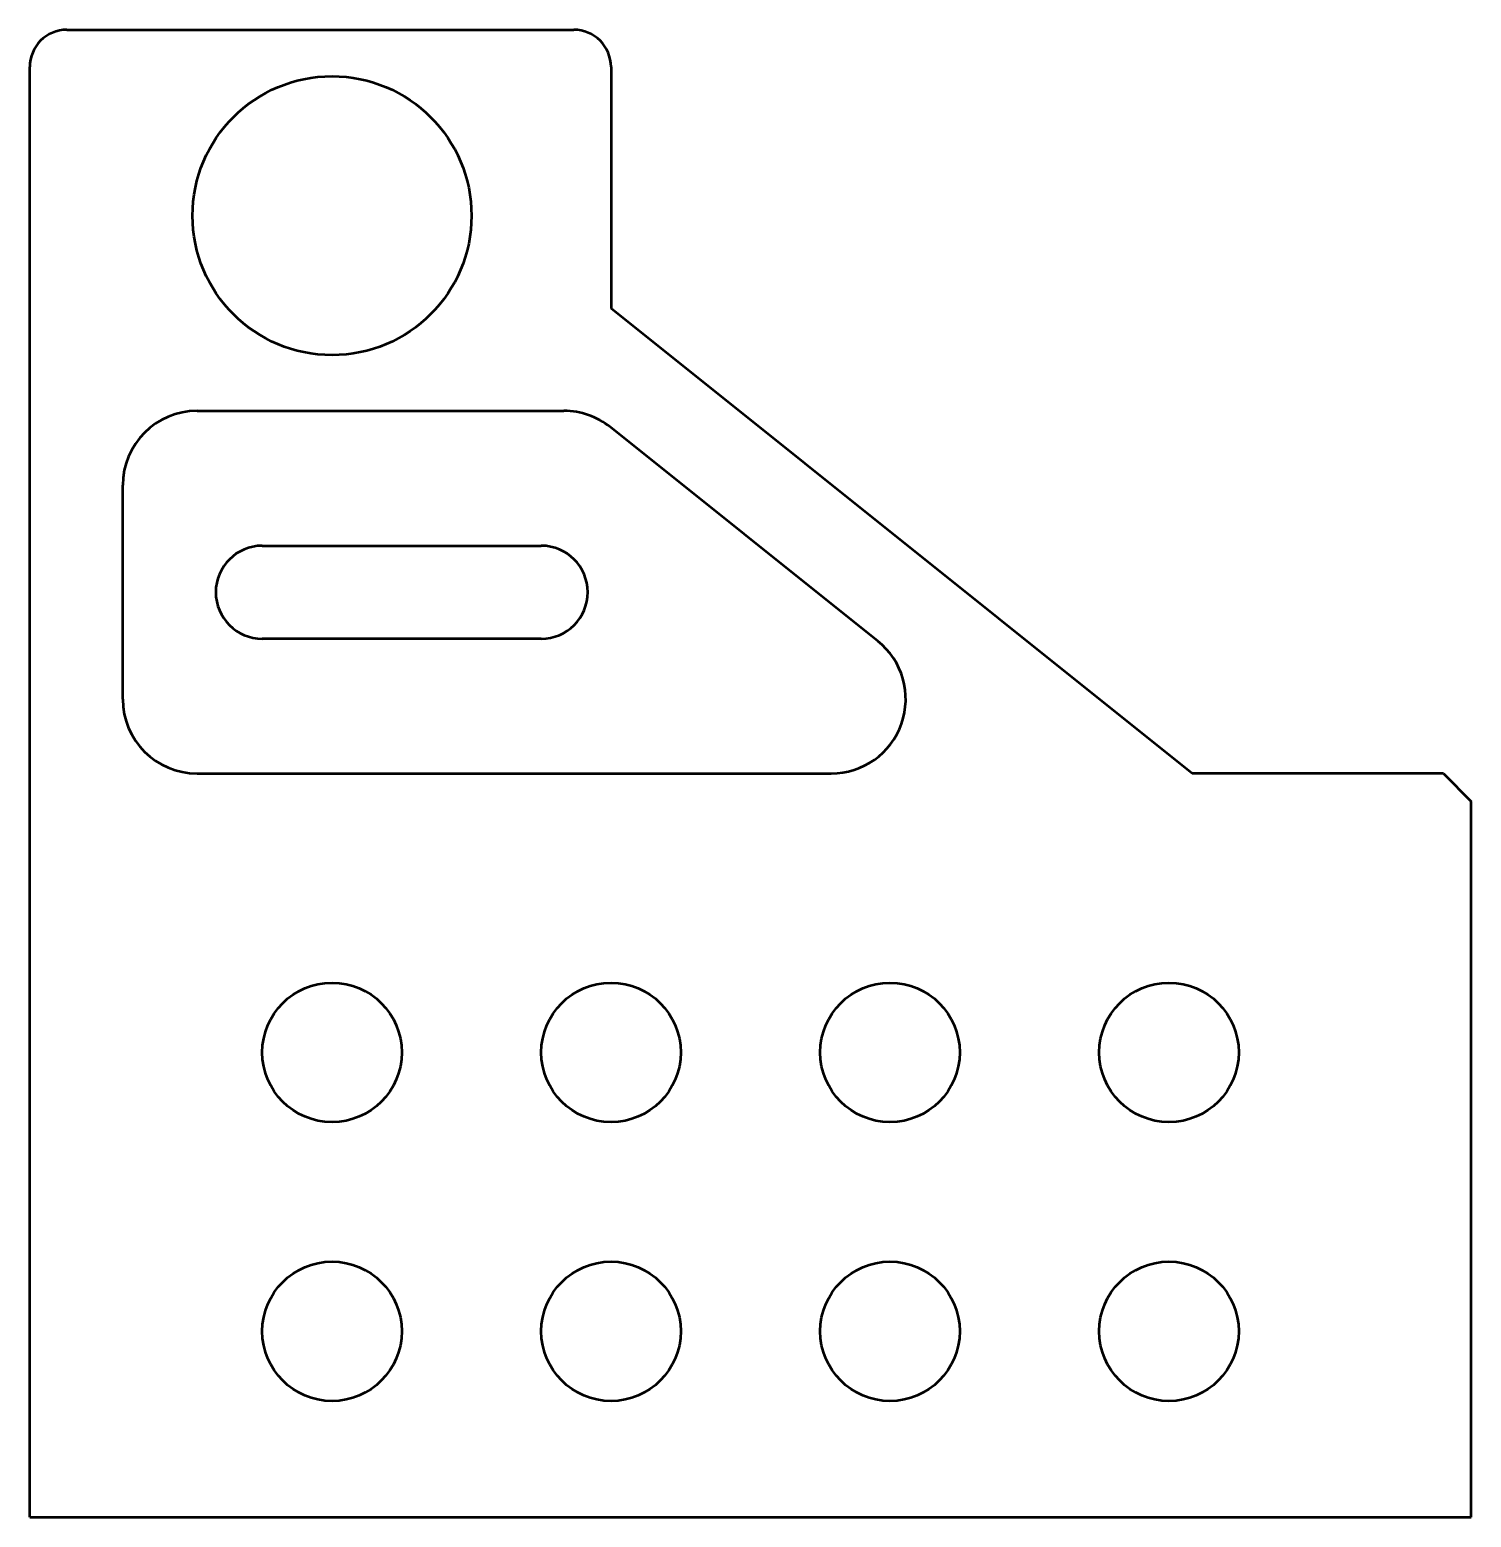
# Model space of a CAD drawing. Header units: millimetres. Extents: x 0 to 155, y 0 to 160.
import ezdxf

# ---------------------------------------------------------------- set-up
doc = ezdxf.new("R2010")
doc.units = ezdxf.units.MM
doc.layers.add('Object', color=7, linetype='Continuous', lineweight=50)

# ---------------------------------------------------------------- blocks, each defined once
blk = doc.blocks.new('*U2')
at = {"layer": 'Object'}
blk.add_circle((0, 0), 7.5, dxfattribs=at)
blk = doc.blocks.new('*U3')
at = {"layer": 'Object', "color": 0, "linetype": 'ByBlock', "lineweight": -2, "transparency": 16777216}
for p in [(0, 30), (30, 30), (60, 30), (90, 30), (0, 0), (30, 0), (60, 0), (90, 0)]:
    blk.add_blockref('*U2', p, dxfattribs=at)

msp = doc.modelspace()

# ---------------------------------------------------------------- linework, layer by layer
at = {"layer": 'Object'}
for p, q in [((4, 160), (58.5, 160)), ((0, 0), (0, 156)), ((62.5, 156), (62.5, 130)), ((125, 80), (62.5, 130)), ((18, 119), (57.44, 119)), ((91.18, 94.25), (62.43, 117.25)), ((10, 88), (10, 111)), ((25, 104.5), (55, 104.5)), ((55, 94.5), (25, 94.5)), ((18, 80), (86.19, 80)), ((152, 80), (125, 80)), ((152, 80), (155, 77)), ((155, 0), (155, 77)), ((0, 0), (155, 0))]:
    msp.add_line(p, q, dxfattribs=at)
msp.add_circle((32.5, 140), 15, dxfattribs=at)
for centre, radius, start, end in [((4, 156), 4, 90, 180), ((58.5, 156), 4, 0, 90), ((18, 111), 8, 90, 180), ((57.44, 111), 8, 51.3402, 90), ((25, 99.5), 5, 90, 270), ((55, 99.5), 5, 270, 90), ((86.19, 88), 8, 270, 51.3402), ((18, 88), 8, 180, 270)]:
    msp.add_arc(centre, radius, start, end, dxfattribs=at)

# ---------------------------------------------------------------- block references
msp.add_blockref('*U3', (32.5, 20), dxfattribs=at)

doc.saveas('drawing.dxf')
